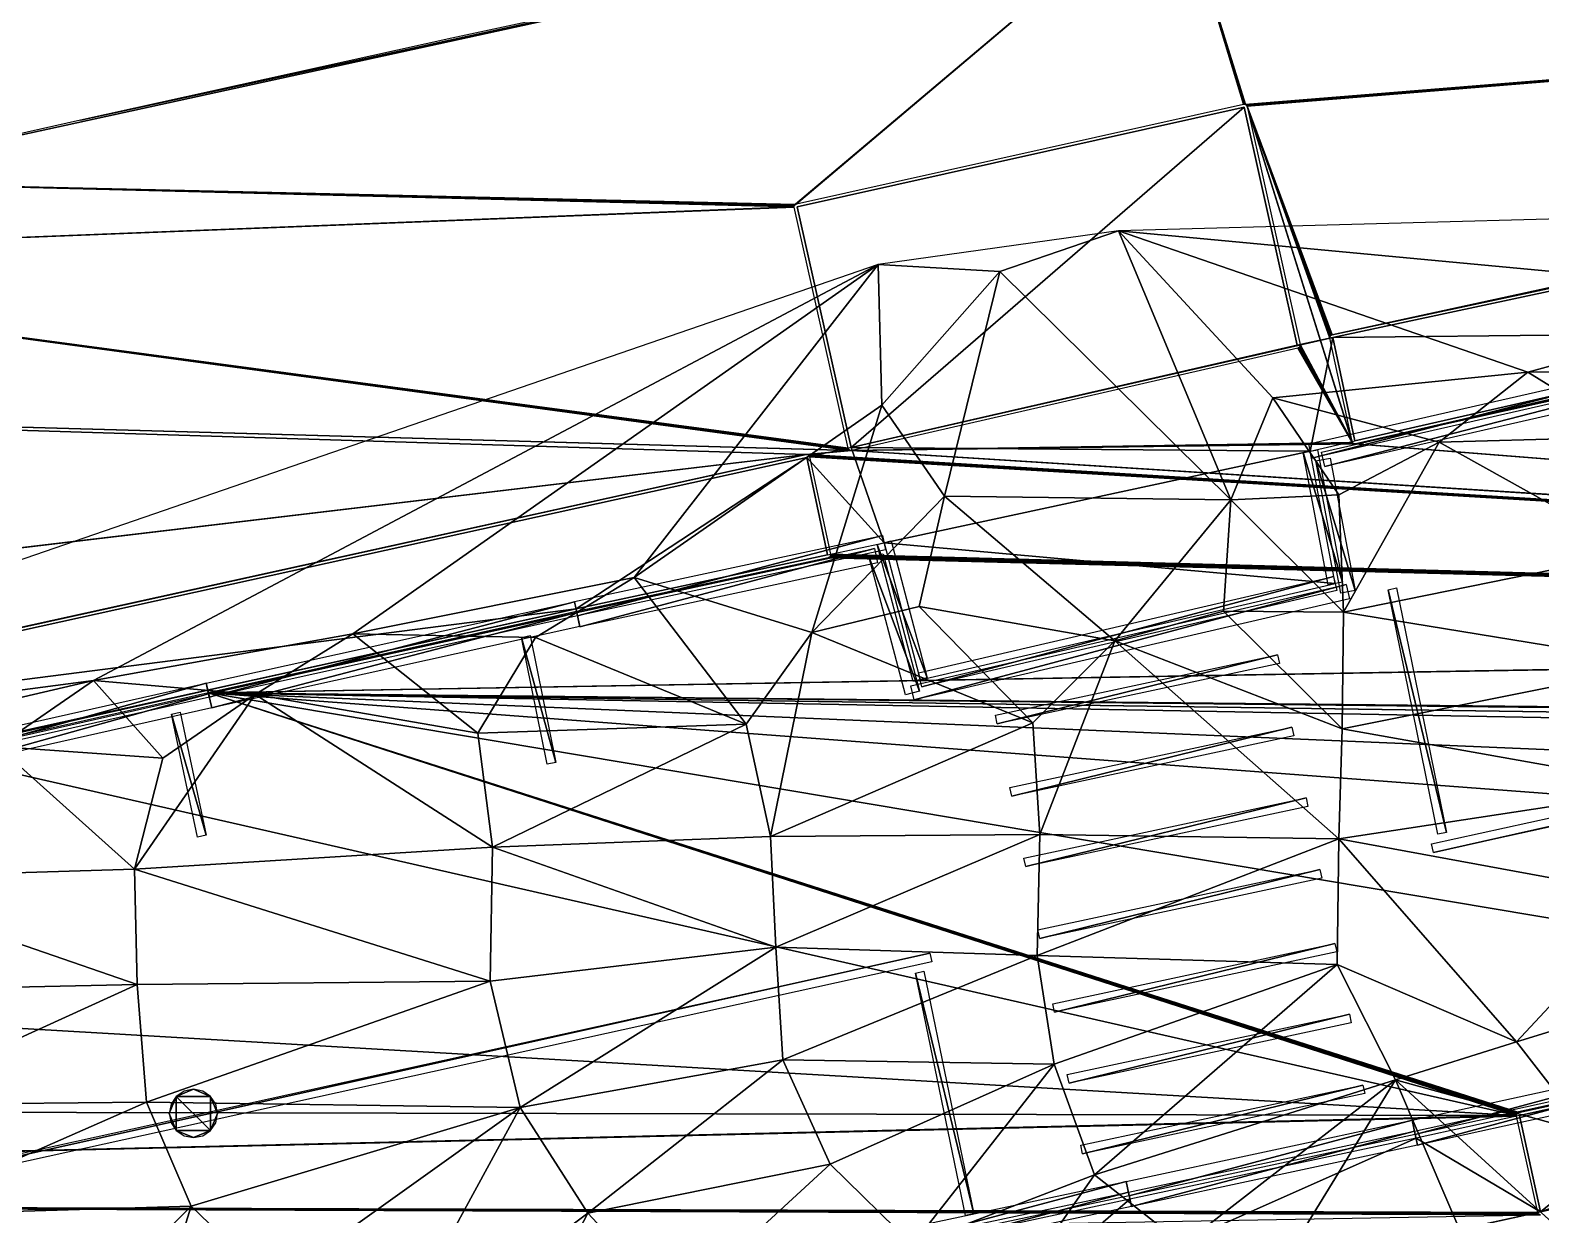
# Model space of a CAD drawing. Header units: metres. Extents: x -113 to 180, y -133 to 86.
# Drawn here: x -7.84 to 12.84, y 17.15 to 33.37 of the extents above; entities that cross this region are included whole.
import ezdxf

# ---------------------------------------------------------------- set-up
doc = ezdxf.new("R2010")
doc.units = ezdxf.units.M
for name, color, linetype, true_color in [('ACERA', 7, 'Continuous', 0xb9b3a6), ('ARQUETA', 7, 'Continuous', 0x6f7175), ('ASFALTO', 7, 'Continuous', 0x4a4b4e), ('BORDILLO', 7, 'Continuous', 0xcfcac0), ('MARCA_VIAL', 7, 'Continuous', 0xe8e6e0), ('PODOTACTIL', 7, 'Continuous', 0xc7bda4), ('TERRENO', 7, 'Continuous', 0x9a9179)]:
    doc.layers.add(name, color=color, linetype=linetype, true_color=true_color)

msp = doc.modelspace()

# ---------------------------------------------------------------- linework, layer by layer
at = {"layer": 'ACERA'}
for points in [[(8.783, 32.319, 77.168), (2.659, 30.955, 77.358), (3.398, 27.657, 77.548)], [(2.659, 30.955, 77.228), (8.783, 32.319, 77.038), (8.783, 32.319, 77.168)], [(2.659, 30.955, 77.228), (8.783, 32.319, 77.168), (2.659, 30.955, 77.358)], [(3.398, 27.657, 77.548), (9.509, 29.058, 77.278), (8.783, 32.319, 77.168)], [(8.783, 32.319, 77.038), (9.509, 29.058, 77.148), (9.509, 29.058, 77.278)], [(8.783, 32.319, 77.038), (9.509, 29.058, 77.278), (8.783, 32.319, 77.168)], [(22.775, 31.891, 76.603), (9.995, 29.162, 77.247), (16.836, 29.238, 76.875)], [(9.995, 29.162, 77.117), (22.775, 31.891, 76.473), (22.775, 31.891, 76.603)], [(9.995, 29.162, 77.117), (22.775, 31.891, 76.603), (9.995, 29.162, 77.247)], [(3.398, 27.657, 77.418), (2.659, 30.955, 77.228), (2.659, 30.955, 77.358)], [(3.398, 27.657, 77.418), (2.659, 30.955, 77.358), (3.398, 27.657, 77.548)], [(9.995, 29.162, 77.247), (10.297, 27.747, 77.199), (16.836, 29.238, 76.875)], [(16.836, 29.238, 76.745), (10.297, 27.747, 77.069), (10.297, 27.747, 77.199)], [(16.836, 29.238, 76.745), (10.297, 27.747, 77.199), (16.836, 29.238, 76.875)], [(9.509, 29.058, 77.148), (3.398, 27.657, 77.418), (3.398, 27.657, 77.548)], [(9.509, 29.058, 77.148), (3.398, 27.657, 77.548), (9.509, 29.058, 77.278)], [(10.297, 27.747, 77.069), (9.995, 29.162, 77.117), (9.995, 29.162, 77.247)], [(10.297, 27.747, 77.069), (9.995, 29.162, 77.247), (10.297, 27.747, 77.199)], [(-0.369, 25.448, 77.737), (2.79, 27.522, 77.591), (-15.303, 23.533, 78.472)], [(-15.303, 23.533, 78.342), (2.79, 27.522, 77.461), (2.79, 27.522, 77.591)], [(-15.303, 23.533, 78.342), (2.79, 27.522, 77.591), (-15.303, 23.533, 78.472)], [(-0.369, 25.448, 77.737), (3.076, 26.187, 77.538), (2.79, 27.522, 77.591)], [(2.79, 27.522, 77.461), (3.076, 26.187, 77.408), (3.076, 26.187, 77.538)], [(2.79, 27.522, 77.461), (3.076, 26.187, 77.538), (2.79, 27.522, 77.591)], [(3.076, 26.187, 77.408), (-0.369, 25.448, 77.607), (-0.369, 25.448, 77.737)], [(3.076, 26.187, 77.408), (-0.369, 25.448, 77.737), (3.076, 26.187, 77.538)], [(-14.141, 22.412, 78.356), (-0.369, 25.448, 77.737), (-15.303, 23.533, 78.472)], [(-14.141, 22.412, 78.356), (-5.412, 24.334, 77.989), (-0.369, 25.448, 77.737)], [(-0.369, 25.448, 77.607), (-5.412, 24.334, 77.859), (-5.412, 24.334, 77.989)], [(-0.369, 25.448, 77.607), (-5.412, 24.334, 77.989), (-0.369, 25.448, 77.737)], [(-14.141, 22.412, 78.356), (-9.187, 23.485, 78.178), (-5.412, 24.334, 77.989)], [(-5.412, 24.334, 77.859), (-9.187, 23.485, 78.048), (-9.187, 23.485, 78.178)], [(-5.412, 24.334, 77.859), (-9.187, 23.485, 78.178), (-5.412, 24.334, 77.989)], [(35.295, 23.504, 76.034), (23.569, 20.944, 76.592), (12.841, 17.188, 77.13)], [(12.841, 17.188, 77.13), (22.489, 19.324, 76.651), (35.295, 23.504, 76.034)], [(23.569, 20.944, 76.592), (15.216, 19.092, 76.99), (12.841, 17.188, 77.13)], [(12.841, 17.188, 77.13), (15.882, 17.856, 76.978), (22.489, 19.324, 76.651)], [(15.216, 19.092, 76.99), (12.551, 18.508, 77.13), (12.841, 17.188, 77.13)], [(15.216, 19.092, 76.86), (12.551, 18.508, 77), (12.551, 18.508, 77.13)], [(15.216, 19.092, 76.86), (12.551, 18.508, 77.13), (15.216, 19.092, 76.99)], [(12.551, 18.508, 77), (12.841, 17.188, 77), (12.841, 17.188, 77.13)], [(12.551, 18.508, 77), (12.841, 17.188, 77.13), (12.551, 18.508, 77.13)], [(12.841, 17.188, 77), (15.882, 17.856, 76.848), (15.882, 17.856, 76.978)], [(12.841, 17.188, 77), (15.882, 17.856, 76.978), (12.841, 17.188, 77.13)]]:
    msp.add_3dface(points, dxfattribs=at)
at = {"layer": 'ARQUETA'}
for points in [[(-5.609, 18.867, 77.793), (-5.736, 18.842, 77.798), (-5.843, 18.77, 77.803)], [(-5.375, 18.77, 77.785), (-5.609, 18.867, 77.793), (-5.843, 18.77, 77.803)], [(-5.375, 18.77, 77.785), (-5.482, 18.842, 77.789), (-5.609, 18.867, 77.793)], [(-5.843, 18.77, 77.803), (-5.915, 18.663, 77.807), (-5.94, 18.536, 77.81)], [(-5.843, 18.77, 77.803), (-5.94, 18.536, 77.81), (-5.843, 18.302, 77.811)], [(-5.375, 18.302, 77.792), (-5.375, 18.77, 77.785), (-5.843, 18.77, 77.803)], [(-5.843, 18.77, 77.803), (-5.843, 18.302, 77.811), (-5.375, 18.302, 77.792)], [(-5.278, 18.536, 77.784), (-5.303, 18.663, 77.783), (-5.375, 18.77, 77.785)], [(-5.375, 18.302, 77.792), (-5.278, 18.536, 77.784), (-5.375, 18.77, 77.785)], [(-5.94, 18.536, 77.81), (-5.915, 18.409, 77.812), (-5.843, 18.302, 77.811)], [(-5.375, 18.302, 77.792), (-5.303, 18.409, 77.788), (-5.278, 18.536, 77.784)], [(-5.843, 18.302, 77.811), (-5.736, 18.23, 77.808), (-5.609, 18.205, 77.803)], [(-5.843, 18.302, 77.811), (-5.609, 18.205, 77.803), (-5.375, 18.302, 77.792)], [(-5.609, 18.205, 77.803), (-5.482, 18.23, 77.798), (-5.375, 18.302, 77.792)]]:
    msp.add_3dface(points, dxfattribs=at)
at = {"layer": 'ASFALTO'}
for points in [[(7.853, 35.395, 76.844), (-7.153, 32.142, 77.635), (-10.911, 31.297, 77.817)], [(7.853, 35.395, 76.844), (-10.911, 31.297, 77.817), (2.633, 30.985, 77.24)], [(7.853, 35.395, 76.844), (-2.072, 33.265, 77.389), (-7.153, 32.142, 77.635)], [(7.853, 35.395, 76.844), (2.633, 30.985, 77.24), (2.636, 30.987, 77.24)], [(7.853, 35.395, 76.844), (2.636, 30.987, 77.24), (2.639, 30.989, 77.24)], [(7.853, 35.395, 76.844), (2.639, 30.989, 77.24), (2.643, 30.991, 77.24)], [(7.853, 35.395, 76.844), (2.643, 30.991, 77.24), (2.646, 30.993, 77.239)], [(7.853, 35.395, 76.844), (2.646, 30.993, 77.239), (2.65, 30.994, 77.239)], [(7.853, 35.395, 76.844), (2.65, 30.994, 77.239), (8.774, 32.358, 77.046)], [(7.853, 35.395, 76.844), (8.774, 32.358, 77.046), (8.778, 32.358, 77.046)], [(7.853, 35.395, 76.844), (8.778, 32.358, 77.046), (8.782, 32.359, 77.046)], [(7.853, 35.395, 76.844), (8.782, 32.359, 77.046), (8.786, 32.359, 77.046)], [(7.853, 35.395, 76.844), (8.786, 32.359, 77.046), (8.79, 32.358, 77.046)], [(7.853, 35.395, 76.844), (8.79, 32.358, 77.046), (8.793, 32.357, 77.046)], [(7.853, 35.395, 76.844), (8.793, 32.357, 77.046), (8.797, 32.356, 77.046)], [(7.853, 35.395, 76.844), (8.797, 32.356, 77.046), (8.801, 32.354, 77.047)], [(7.853, 35.395, 76.844), (8.801, 32.354, 77.047), (33.842, 34.386, 75.936)], [(8.801, 32.354, 77.047), (8.804, 32.352, 77.047), (33.842, 34.386, 75.936)], [(8.804, 32.352, 77.047), (8.807, 32.35, 77.047), (33.842, 34.386, 75.936)], [(8.807, 32.35, 77.047), (8.81, 32.348, 77.048), (33.842, 34.386, 75.936)], [(8.81, 32.348, 77.048), (8.813, 32.345, 77.048), (33.842, 34.386, 75.936)], [(8.813, 32.345, 77.048), (8.815, 32.342, 77.048), (33.842, 34.386, 75.936)], [(8.815, 32.342, 77.048), (8.818, 32.338, 77.049), (33.842, 34.386, 75.936)], [(8.818, 32.338, 77.049), (8.819, 32.335, 77.049), (33.842, 34.386, 75.936)], [(8.819, 32.335, 77.049), (8.821, 32.331, 77.05), (33.842, 34.386, 75.936)], [(8.821, 32.331, 77.05), (9.986, 29.201, 77.128), (33.842, 34.386, 75.936)], [(9.986, 29.201, 77.128), (33.477, 34.307, 75.959), (33.842, 34.386, 75.936)], [(9.986, 29.201, 77.128), (22.766, 31.93, 76.483), (33.477, 34.307, 75.959)], [(9.986, 29.201, 77.128), (33.477, 34.307, 75.959), (33.477, 34.307, 75.959)], [(33.519, 32.841, 75.922), (22.024, 30.321, 76.442), (10.306, 27.708, 77.076)], [(33.519, 32.841, 75.922), (10.306, 27.708, 77.076), (42.688, 25.145, 75.412)], [(8.821, 32.331, 77.05), (8.822, 32.327, 77.05), (9.955, 29.161, 77.131)], [(8.821, 32.331, 77.05), (9.955, 29.161, 77.131), (9.955, 29.165, 77.131)], [(8.821, 32.331, 77.05), (9.955, 29.165, 77.131), (9.955, 29.169, 77.131)], [(8.821, 32.331, 77.05), (9.955, 29.169, 77.131), (9.956, 29.173, 77.131)], [(8.821, 32.331, 77.05), (9.956, 29.173, 77.131), (9.958, 29.176, 77.13)], [(8.821, 32.331, 77.05), (9.958, 29.176, 77.13), (9.959, 29.18, 77.13)], [(8.821, 32.331, 77.05), (9.959, 29.18, 77.13), (9.961, 29.183, 77.13)], [(8.821, 32.331, 77.05), (9.961, 29.183, 77.13), (9.963, 29.187, 77.13)], [(8.821, 32.331, 77.05), (9.963, 29.187, 77.13), (9.966, 29.19, 77.129)], [(8.821, 32.331, 77.05), (9.966, 29.19, 77.129), (9.969, 29.192, 77.129)], [(8.821, 32.331, 77.05), (9.969, 29.192, 77.129), (9.972, 29.195, 77.129)], [(8.821, 32.331, 77.05), (9.972, 29.195, 77.129), (9.975, 29.197, 77.128)], [(8.821, 32.331, 77.05), (9.975, 29.197, 77.128), (9.979, 29.198, 77.128)], [(8.821, 32.331, 77.05), (9.979, 29.198, 77.128), (9.983, 29.2, 77.128)], [(8.821, 32.331, 77.05), (9.983, 29.2, 77.128), (9.986, 29.201, 77.128)], [(9.955, 29.157, 77.131), (9.955, 29.161, 77.131), (8.822, 32.327, 77.05)], [(9.956, 29.153, 77.132), (9.955, 29.157, 77.131), (8.822, 32.327, 77.05)], [(10.258, 27.739, 77.083), (9.956, 29.153, 77.132), (8.822, 32.327, 77.05)], [(10.259, 27.735, 77.082), (10.258, 27.739, 77.083), (8.822, 32.327, 77.05)], [(10.259, 27.735, 77.082), (8.822, 32.327, 77.05), (9.548, 29.067, 77.157)], [(-10.911, 31.297, 77.817), (-15.865, 30.224, 78.061), (2.619, 30.954, 77.242)], [(-10.911, 31.297, 77.817), (2.619, 30.954, 77.242), (2.619, 30.958, 77.242)], [(-10.911, 31.297, 77.817), (2.619, 30.958, 77.242), (2.62, 30.962, 77.242)], [(-10.911, 31.297, 77.817), (2.62, 30.962, 77.242), (2.62, 30.965, 77.242)], [(-10.911, 31.297, 77.817), (2.62, 30.965, 77.242), (2.622, 30.969, 77.241)], [(-10.911, 31.297, 77.817), (2.622, 30.969, 77.241), (2.623, 30.973, 77.241)], [(-10.911, 31.297, 77.817), (2.623, 30.973, 77.241), (2.625, 30.976, 77.241)], [(-10.911, 31.297, 77.817), (2.625, 30.976, 77.241), (2.627, 30.979, 77.241)], [(-10.911, 31.297, 77.817), (2.627, 30.979, 77.241), (2.63, 30.982, 77.241)], [(-10.911, 31.297, 77.817), (2.63, 30.982, 77.241), (2.633, 30.985, 77.24)], [(2.619, 30.95, 77.242), (2.619, 30.954, 77.242), (-15.865, 30.224, 78.061)], [(2.62, 30.946, 77.242), (2.619, 30.95, 77.242), (-15.865, 30.224, 78.061)], [(3.359, 27.648, 77.433), (2.62, 30.946, 77.242), (-15.865, 30.224, 78.061)], [(3.391, 27.617, 77.43), (-15.865, 30.224, 78.061), (-24.029, 28.389, 78.476)], [(3.36, 27.644, 77.433), (3.359, 27.648, 77.433), (-15.865, 30.224, 78.061)], [(3.361, 27.64, 77.433), (3.36, 27.644, 77.433), (-15.865, 30.224, 78.061)], [(3.363, 27.637, 77.432), (3.361, 27.64, 77.433), (-15.865, 30.224, 78.061)], [(3.365, 27.633, 77.432), (3.363, 27.637, 77.432), (-15.865, 30.224, 78.061)], [(3.367, 27.63, 77.432), (3.365, 27.633, 77.432), (-15.865, 30.224, 78.061)], [(3.37, 27.628, 77.432), (3.367, 27.63, 77.432), (-15.865, 30.224, 78.061)], [(3.373, 27.625, 77.431), (3.37, 27.628, 77.432), (-15.865, 30.224, 78.061)], [(3.376, 27.623, 77.431), (3.373, 27.625, 77.431), (-15.865, 30.224, 78.061)], [(3.38, 27.621, 77.431), (3.376, 27.623, 77.431), (-15.865, 30.224, 78.061)], [(3.383, 27.619, 77.431), (3.38, 27.621, 77.431), (-15.865, 30.224, 78.061)], [(3.387, 27.618, 77.43), (3.383, 27.619, 77.431), (-15.865, 30.224, 78.061)], [(3.391, 27.617, 77.43), (3.387, 27.618, 77.43), (-15.865, 30.224, 78.061)], [(22.024, 30.321, 76.442), (16.845, 29.199, 76.754), (10.306, 27.708, 77.076)], [(22.024, 30.321, 76.442), (22.024, 30.321, 76.442), (10.306, 27.708, 77.076)], [(10.262, 27.727, 77.081), (9.518, 29.019, 77.161), (3.407, 27.618, 77.429)], [(10.262, 27.727, 77.081), (9.522, 29.02, 77.161), (9.518, 29.019, 77.161)], [(10.262, 27.727, 77.081), (9.525, 29.021, 77.16), (9.522, 29.02, 77.161)], [(10.262, 27.727, 77.081), (9.529, 29.023, 77.16), (9.525, 29.021, 77.16)], [(10.262, 27.727, 77.081), (9.532, 29.025, 77.16), (9.529, 29.023, 77.16)], [(10.262, 27.727, 77.081), (9.535, 29.028, 77.16), (9.532, 29.025, 77.16)], [(10.262, 27.727, 77.081), (9.538, 29.03, 77.159), (9.535, 29.028, 77.16)], [(10.262, 27.727, 77.081), (9.541, 29.033, 77.159), (9.538, 29.03, 77.159)], [(10.262, 27.727, 77.081), (9.543, 29.037, 77.159), (9.541, 29.033, 77.159)], [(10.262, 27.727, 77.081), (9.545, 29.04, 77.159), (9.543, 29.037, 77.159)], [(10.262, 27.727, 77.081), (9.546, 29.044, 77.158), (9.545, 29.04, 77.159)], [(10.262, 27.727, 77.081), (9.548, 29.047, 77.158), (9.546, 29.044, 77.158)], [(10.26, 27.731, 77.082), (10.259, 27.735, 77.082), (9.548, 29.067, 77.157)], [(10.262, 27.727, 77.081), (10.26, 27.731, 77.082), (9.548, 29.067, 77.157)], [(10.262, 27.727, 77.081), (9.548, 29.067, 77.157), (9.549, 29.063, 77.157)], [(10.262, 27.727, 77.081), (9.549, 29.055, 77.158), (9.548, 29.051, 77.158)], [(10.262, 27.727, 77.081), (9.548, 29.051, 77.158), (9.548, 29.047, 77.158)], [(10.262, 27.727, 77.081), (9.549, 29.063, 77.157), (9.549, 29.059, 77.157)], [(10.262, 27.727, 77.081), (9.549, 29.059, 77.157), (9.549, 29.055, 77.158)], [(-24.029, 28.389, 78.476), (-30.871, 23.565, 78.955), (2.781, 27.562, 77.468)], [(3.395, 27.617, 77.43), (3.391, 27.617, 77.43), (-24.029, 28.389, 78.476)], [(-24.029, 28.389, 78.476), (2.781, 27.562, 77.468), (2.785, 27.562, 77.468)], [(3.395, 27.617, 77.43), (-24.029, 28.389, 78.476), (2.785, 27.562, 77.468)], [(10.264, 27.724, 77.081), (10.262, 27.727, 77.081), (3.407, 27.618, 77.429)], [(10.266, 27.721, 77.08), (10.264, 27.724, 77.081), (3.407, 27.618, 77.429)], [(10.269, 27.718, 77.08), (10.266, 27.721, 77.08), (3.407, 27.618, 77.429)], [(-30.871, 23.565, 78.955), (-30.867, 23.565, 78.955), (2.781, 27.562, 77.468)], [(-30.867, 23.565, 78.955), (-30.864, 23.565, 78.955), (2.781, 27.562, 77.468)], [(-30.864, 23.565, 78.955), (-30.86, 23.564, 78.954), (2.781, 27.562, 77.468)], [(-30.86, 23.564, 78.954), (-30.856, 23.564, 78.954), (2.781, 27.562, 77.468)], [(-30.856, 23.564, 78.954), (-23.577, 21.758, 78.755), (2.781, 27.562, 77.468)], [(-23.577, 21.758, 78.755), (-15.312, 23.572, 78.352), (2.781, 27.562, 77.468)], [(3.399, 27.617, 77.429), (3.395, 27.617, 77.43), (2.785, 27.562, 77.468)], [(3.403, 27.617, 77.429), (3.399, 27.617, 77.429), (2.785, 27.562, 77.468)], [(3.403, 27.617, 77.429), (2.785, 27.562, 77.468), (2.789, 27.562, 77.468)], [(3.403, 27.617, 77.429), (2.789, 27.562, 77.468), (2.793, 27.562, 77.468)], [(3.403, 27.617, 77.429), (2.793, 27.562, 77.468), (2.797, 27.562, 77.469)], [(3.403, 27.617, 77.429), (2.797, 27.562, 77.469), (2.8, 27.561, 77.469)], [(3.403, 27.617, 77.429), (2.8, 27.561, 77.469), (42.685, 25.133, 75.412)], [(2.8, 27.561, 77.469), (2.804, 27.56, 77.469), (42.685, 25.133, 75.412)], [(2.804, 27.56, 77.469), (2.808, 27.558, 77.469), (42.685, 25.133, 75.412)], [(2.808, 27.558, 77.469), (2.811, 27.556, 77.469), (42.685, 25.133, 75.412)], [(2.811, 27.556, 77.469), (2.814, 27.554, 77.47), (42.685, 25.133, 75.412)], [(2.814, 27.554, 77.47), (2.817, 27.551, 77.47), (42.685, 25.133, 75.412)], [(2.817, 27.551, 77.47), (2.82, 27.548, 77.47), (42.685, 25.133, 75.412)], [(2.82, 27.548, 77.47), (2.822, 27.545, 77.471), (42.685, 25.133, 75.412)], [(2.822, 27.545, 77.471), (2.825, 27.542, 77.471), (42.685, 25.133, 75.412)], [(2.825, 27.542, 77.471), (2.826, 27.538, 77.47), (42.685, 25.133, 75.412)], [(2.826, 27.538, 77.47), (2.828, 27.535, 77.47), (42.685, 25.133, 75.412)], [(2.828, 27.535, 77.47), (2.829, 27.531, 77.47), (42.685, 25.133, 75.412)], [(2.829, 27.531, 77.47), (3.115, 26.196, 77.418), (42.685, 25.133, 75.412)], [(3.407, 27.618, 77.429), (3.403, 27.617, 77.429), (42.685, 25.133, 75.412)], [(10.272, 27.715, 77.079), (10.269, 27.718, 77.08), (3.407, 27.618, 77.429)], [(10.275, 27.713, 77.079), (10.272, 27.715, 77.079), (3.407, 27.618, 77.429)], [(10.279, 27.711, 77.078), (10.275, 27.713, 77.079), (3.407, 27.618, 77.429)], [(10.282, 27.71, 77.078), (10.279, 27.711, 77.078), (3.407, 27.618, 77.429)], [(10.286, 27.708, 77.078), (10.282, 27.71, 77.078), (3.407, 27.618, 77.429)], [(10.29, 27.707, 77.077), (10.286, 27.708, 77.078), (3.407, 27.618, 77.429)], [(10.294, 27.707, 77.077), (10.29, 27.707, 77.077), (3.407, 27.618, 77.429)], [(10.298, 27.707, 77.077), (10.294, 27.707, 77.077), (3.407, 27.618, 77.429)], [(10.298, 27.707, 77.077), (3.407, 27.618, 77.429), (42.688, 25.145, 75.412)], [(3.407, 27.618, 77.429), (42.685, 25.133, 75.412), (42.686, 25.137, 75.412)], [(3.407, 27.618, 77.429), (42.686, 25.137, 75.412), (42.687, 25.141, 75.412)], [(3.407, 27.618, 77.429), (42.687, 25.141, 75.412), (42.688, 25.145, 75.412)], [(10.302, 27.707, 77.077), (10.298, 27.707, 77.077), (42.688, 25.145, 75.412)], [(10.306, 27.708, 77.076), (10.302, 27.707, 77.077), (42.688, 25.145, 75.412)], [(3.085, 26.148, 77.419), (-0.361, 25.409, 77.613), (-5.404, 24.295, 77.866)], [(3.085, 26.148, 77.419), (-5.404, 24.295, 77.866), (42.685, 25.133, 75.412)], [(3.088, 26.149, 77.419), (3.085, 26.148, 77.419), (42.685, 25.133, 75.412)], [(3.092, 26.151, 77.418), (3.088, 26.149, 77.419), (42.685, 25.133, 75.412)], [(3.096, 26.152, 77.418), (3.092, 26.151, 77.418), (42.685, 25.133, 75.412)], [(3.099, 26.154, 77.418), (3.096, 26.152, 77.418), (42.685, 25.133, 75.412)], [(3.102, 26.157, 77.418), (3.099, 26.154, 77.418), (42.685, 25.133, 75.412)], [(3.105, 26.16, 77.418), (3.102, 26.157, 77.418), (42.685, 25.133, 75.412)], [(3.107, 26.162, 77.417), (3.105, 26.16, 77.418), (42.685, 25.133, 75.412)], [(3.11, 26.166, 77.417), (3.107, 26.162, 77.417), (42.685, 25.133, 75.412)], [(3.112, 26.169, 77.417), (3.11, 26.166, 77.417), (42.685, 25.133, 75.412)], [(3.113, 26.173, 77.417), (3.112, 26.169, 77.417), (42.685, 25.133, 75.412)], [(3.115, 26.176, 77.417), (3.113, 26.173, 77.417), (42.685, 25.133, 75.412)], [(3.115, 26.196, 77.418), (3.116, 26.192, 77.418), (42.685, 25.133, 75.412)], [(3.116, 26.184, 77.417), (3.115, 26.18, 77.417), (42.685, 25.133, 75.412)], [(3.115, 26.18, 77.417), (3.115, 26.176, 77.417), (42.685, 25.133, 75.412)], [(3.116, 26.192, 77.418), (3.116, 26.188, 77.417), (42.685, 25.133, 75.412)], [(3.116, 26.188, 77.417), (3.116, 26.184, 77.417), (42.685, 25.133, 75.412)], [(-5.404, 24.295, 77.866), (42.685, 25.13, 75.412), (42.685, 25.133, 75.412)], [(42.685, 25.126, 75.412), (42.685, 25.13, 75.412), (-5.404, 24.295, 77.866)], [(42.686, 25.122, 75.412), (42.685, 25.126, 75.412), (-5.404, 24.295, 77.866)], [(42.973, 23.799, 75.425), (42.686, 25.122, 75.412), (-5.404, 24.295, 77.866)], [(-5.404, 24.295, 77.866), (-9.178, 23.446, 78.048), (12.511, 18.508, 77.012)], [(42.974, 23.795, 75.425), (42.973, 23.799, 75.425), (-5.404, 24.295, 77.866)], [(42.975, 23.791, 75.425), (42.974, 23.795, 75.425), (-5.404, 24.295, 77.866)], [(42.977, 23.788, 75.425), (42.975, 23.791, 75.425), (-5.404, 24.295, 77.866)], [(-5.404, 24.295, 77.866), (12.511, 18.508, 77.012), (12.511, 18.512, 77.012)], [(42.979, 23.784, 75.425), (42.977, 23.788, 75.425), (-5.404, 24.295, 77.866)], [(-5.404, 24.295, 77.866), (12.511, 18.512, 77.012), (12.511, 18.516, 77.012)], [(42.981, 23.781, 75.425), (42.979, 23.784, 75.425), (-5.404, 24.295, 77.866)], [(-5.404, 24.295, 77.866), (12.511, 18.516, 77.012), (12.512, 18.519, 77.012)], [(42.984, 23.779, 75.425), (42.981, 23.781, 75.425), (-5.404, 24.295, 77.866)], [(-5.404, 24.295, 77.866), (12.512, 18.519, 77.012), (12.514, 18.523, 77.012)], [(42.987, 23.776, 75.425), (42.984, 23.779, 75.425), (-5.404, 24.295, 77.866)], [(-5.404, 24.295, 77.866), (12.514, 18.523, 77.012), (12.515, 18.527, 77.012)], [(42.99, 23.774, 75.425), (42.987, 23.776, 75.425), (-5.404, 24.295, 77.866)], [(-5.404, 24.295, 77.866), (12.515, 18.527, 77.012), (12.517, 18.53, 77.012)], [(42.994, 23.772, 75.424), (42.99, 23.774, 75.425), (-5.404, 24.295, 77.866)], [(-5.404, 24.295, 77.866), (12.517, 18.53, 77.012), (12.519, 18.533, 77.012)], [(42.997, 23.77, 75.424), (42.994, 23.772, 75.424), (-5.404, 24.295, 77.866)], [(-5.404, 24.295, 77.866), (12.519, 18.533, 77.012), (12.522, 18.536, 77.012)], [(43.001, 23.769, 75.424), (42.997, 23.77, 75.424), (-5.404, 24.295, 77.866)], [(-5.404, 24.295, 77.866), (12.522, 18.536, 77.012), (12.525, 18.539, 77.012)], [(43.005, 23.768, 75.424), (43.001, 23.769, 75.424), (-5.404, 24.295, 77.866)], [(-5.404, 24.295, 77.866), (12.525, 18.539, 77.012), (12.528, 18.541, 77.012)], [(-5.404, 24.295, 77.866), (12.528, 18.541, 77.012), (12.531, 18.543, 77.012)], [(-5.404, 24.295, 77.866), (12.531, 18.543, 77.012), (12.535, 18.545, 77.012)], [(-5.404, 24.295, 77.866), (12.535, 18.545, 77.012), (12.538, 18.547, 77.012)], [(-5.404, 24.295, 77.866), (12.538, 18.547, 77.012), (12.542, 18.548, 77.012)], [(-5.404, 24.295, 77.866), (12.542, 18.548, 77.012), (19.542, 20.106, 76.689)], [(-5.404, 24.295, 77.866), (19.542, 20.106, 76.689), (19.542, 20.106, 76.689)], [(-5.404, 24.295, 77.866), (19.542, 20.106, 76.689), (27.375, 21.831, 76.302)], [(-5.404, 24.295, 77.866), (27.375, 21.831, 76.302), (27.375, 21.831, 76.302)], [(-5.404, 24.295, 77.866), (27.375, 21.831, 76.302), (31.499, 22.73, 76.1)], [(-5.404, 24.295, 77.866), (31.499, 22.73, 76.1), (31.499, 22.73, 76.1)], [(-5.404, 24.295, 77.866), (31.499, 22.73, 76.1), (35.287, 23.543, 75.915)], [(-5.404, 24.295, 77.866), (35.287, 23.543, 75.915), (35.287, 23.543, 75.915)], [(-5.404, 24.295, 77.866), (35.287, 23.543, 75.915), (36.053, 23.706, 75.864)], [(-5.404, 24.295, 77.866), (36.053, 23.706, 75.864), (36.057, 23.707, 75.864)], [(-5.404, 24.295, 77.866), (36.057, 23.707, 75.864), (36.061, 23.707, 75.864)], [(43.005, 23.768, 75.424), (-5.404, 24.295, 77.866), (36.061, 23.707, 75.864)], [(-9.178, 23.446, 78.048), (-22.303, 20.536, 78.629), (12.511, 18.508, 77.012)], [(-22.303, 20.536, 78.629), (-31.313, 18.598, 79.061), (12.511, 18.508, 77.012)], [(-22.303, 20.536, 78.629), (-22.303, 20.536, 78.629), (12.511, 18.508, 77.012)], [(12.542, 18.548, 77.012), (15.208, 19.131, 76.872), (19.542, 20.106, 76.689)], [(-31.313, 18.598, 79.061), (-37.11, 17.336, 79.392), (12.511, 18.508, 77.012)], [(12.511, 18.504, 77.012), (12.511, 18.508, 77.012), (-37.11, 17.336, 79.392)], [(12.512, 18.5, 77.012), (12.511, 18.504, 77.012), (-37.11, 17.336, 79.392)], [(12.802, 17.18, 77.012), (12.512, 18.5, 77.012), (-37.11, 17.336, 79.392)], [(12.841, 17.148, 77.012), (-37.11, 17.336, 79.392), (-42.405, 16.169, 79.624)], [(12.803, 17.176, 77.012), (12.802, 17.18, 77.012), (-37.11, 17.336, 79.392)], [(12.804, 17.172, 77.012), (12.803, 17.176, 77.012), (-37.11, 17.336, 79.392)], [(12.806, 17.169, 77.012), (12.804, 17.172, 77.012), (-37.11, 17.336, 79.392)], [(12.808, 17.165, 77.012), (12.806, 17.169, 77.012), (-37.11, 17.336, 79.392)], [(12.81, 17.162, 77.012), (12.808, 17.165, 77.012), (-37.11, 17.336, 79.392)], [(12.813, 17.159, 77.012), (12.81, 17.162, 77.012), (-37.11, 17.336, 79.392)], [(12.816, 17.157, 77.012), (12.813, 17.159, 77.012), (-37.11, 17.336, 79.392)], [(12.819, 17.155, 77.012), (12.816, 17.157, 77.012), (-37.11, 17.336, 79.392)], [(12.822, 17.153, 77.012), (12.819, 17.155, 77.012), (-37.11, 17.336, 79.392)], [(12.826, 17.151, 77.012), (12.822, 17.153, 77.012), (-37.11, 17.336, 79.392)], [(12.83, 17.15, 77.012), (12.826, 17.151, 77.012), (-37.11, 17.336, 79.392)], [(12.834, 17.149, 77.012), (12.83, 17.15, 77.012), (-37.11, 17.336, 79.392)], [(12.838, 17.148, 77.012), (12.834, 17.149, 77.012), (-37.11, 17.336, 79.392)], [(12.841, 17.148, 77.012), (12.838, 17.148, 77.012), (-37.11, 17.336, 79.392)]]:
    msp.add_3dface(points, dxfattribs=at)
at = {"layer": 'BORDILLO'}
for points in [[(9.71, 27.51, 77.219), (9.665, 27.705, 77.241), (16.814, 29.335, 76.891)], [(9.71, 27.51, 77.219), (16.814, 29.335, 76.891), (16.858, 29.14, 76.877)], [(9.884, 27.396, 77.194), (9.839, 27.591, 77.219), (16.847, 29.189, 76.882)], [(9.884, 27.396, 77.194), (16.847, 29.189, 76.882), (16.891, 28.994, 76.865)], [(10.127, 25.813, 77.14), (9.589, 27.589, 77.24), (9.786, 27.626, 77.226)], [(10.127, 25.813, 77.14), (9.931, 25.776, 77.166), (9.589, 27.589, 77.24)], [(10.301, 25.7, 77.14), (9.763, 27.475, 77.21), (9.96, 27.512, 77.203)], [(10.301, 25.7, 77.14), (10.105, 25.663, 77.144), (9.763, 27.475, 77.21)], [(-0.348, 25.35, 77.736), (-0.39, 25.546, 77.761), (3.829, 26.451, 77.54)], [(-0.317, 25.203, 77.725), (-0.359, 25.399, 77.74), (3.72, 26.275, 77.54)], [(-0.348, 25.35, 77.736), (3.829, 26.451, 77.54), (3.871, 26.256, 77.54)], [(-0.317, 25.203, 77.725), (3.72, 26.275, 77.54), (3.762, 26.079, 77.54)], [(3.753, 26.328, 77.54), (3.947, 26.379, 77.54), (4.442, 24.501, 77.438)], [(3.753, 26.328, 77.54), (4.442, 24.501, 77.438), (4.249, 24.45, 77.447)], [(3.645, 26.151, 77.54), (3.838, 26.202, 77.54), (4.334, 24.322, 77.44)], [(3.645, 26.151, 77.54), (4.334, 24.322, 77.44), (4.141, 24.271, 77.451)], [(4.368, 24.378, 77.439), (4.323, 24.573, 77.448), (10.006, 25.892, 77.156)], [(4.368, 24.378, 77.439), (10.006, 25.892, 77.156), (10.051, 25.697, 77.151)], [(4.26, 24.199, 77.443), (4.215, 24.394, 77.448), (10.18, 25.779, 77.14)], [(4.26, 24.199, 77.443), (10.18, 25.779, 77.14), (10.225, 25.584, 77.14)], [(-5.391, 24.236, 77.986), (-5.434, 24.431, 78.013), (-0.391, 25.545, 77.761)], [(-5.391, 24.236, 77.986), (-0.391, 25.545, 77.761), (-0.348, 25.35, 77.736)], [(-5.358, 24.09, 77.966), (-5.401, 24.285, 77.992), (-0.359, 25.399, 77.74)], [(-5.358, 24.09, 77.966), (-0.359, 25.399, 77.74), (-0.316, 25.204, 77.725)], [(-9.165, 23.387, 78.159), (-9.209, 23.582, 78.21), (-5.434, 24.431, 78.013)], [(-9.165, 23.387, 78.159), (-5.434, 24.431, 78.013), (-5.39, 24.236, 77.986)], [(-9.132, 23.241, 78.14), (-9.176, 23.436, 78.174), (-5.402, 24.285, 77.992)], [(-9.132, 23.241, 78.14), (-5.402, 24.285, 77.992), (-5.358, 24.09, 77.966)], [(11.125, 18.247, 77.143), (11.082, 18.443, 77.14), (15.163, 19.336, 76.997)], [(11.125, 18.247, 77.143), (15.163, 19.336, 76.997), (15.205, 19.141, 77)], [(11.157, 18.101, 77.144), (11.114, 18.296, 77.142), (15.195, 19.19, 76.999)], [(11.157, 18.101, 77.144), (15.195, 19.19, 76.999), (15.238, 18.995, 77.001)], [(7.206, 17.41, 77.336), (7.164, 17.606, 77.329), (11.083, 18.443, 77.14)], [(7.206, 17.41, 77.336), (11.083, 18.443, 77.14), (11.125, 18.247, 77.143)], [(7.237, 17.264, 77.343), (7.195, 17.459, 77.334), (11.115, 18.296, 77.142)], [(7.237, 17.264, 77.343), (11.115, 18.296, 77.142), (11.156, 18.101, 77.144)], [(3.38, 16.594, 77.589), (3.338, 16.79, 77.581), (7.164, 17.606, 77.329)], [(3.38, 16.594, 77.589), (7.164, 17.606, 77.329), (7.206, 17.41, 77.336)], [(3.412, 16.448, 77.592), (3.37, 16.644, 77.587), (7.195, 17.459, 77.334)], [(3.412, 16.448, 77.592), (7.195, 17.459, 77.334), (7.237, 17.264, 77.343)]]:
    msp.add_3dface(points, dxfattribs=at)
at = {"layer": 'MARCA_VIAL'}
for points in [[(11.374, 22.11, 76.96), (11.348, 22.227, 76.962), (35.007, 27.414, 75.777)], [(11.374, 22.11, 76.96), (35.007, 27.414, 75.777), (35.033, 27.297, 75.781)], [(10.751, 25.709, 76.996), (10.868, 25.733, 76.99), (11.55, 22.386, 76.955)], [(10.751, 25.709, 76.996), (11.55, 22.386, 76.955), (11.433, 22.362, 76.96)], [(-0.646, 23.344, 77.565), (-1.117, 25.057, 77.635), (-0.999, 25.081, 77.629)], [(-0.646, 23.344, 77.565), (-0.763, 23.32, 77.571), (-1.117, 25.057, 77.635)], [(5.4, 23.873, 77.25), (5.375, 23.991, 77.252), (9.238, 24.816, 77.129)], [(5.4, 23.873, 77.25), (9.238, 24.816, 77.129), (9.263, 24.698, 77.126)], [(-5.435, 22.347, 77.792), (-5.91, 24.007, 77.881), (-5.792, 24.032, 77.874)], [(-5.435, 22.347, 77.792), (-5.553, 22.322, 77.796), (-5.91, 24.007, 77.881)], [(5.599, 22.884, 77.239), (5.574, 23.001, 77.24), (9.436, 23.826, 77.064)], [(5.599, 22.884, 77.239), (9.436, 23.826, 77.064), (9.461, 23.708, 77.062)], [(5.79, 21.918, 77.23), (5.765, 22.035, 77.232), (9.628, 22.86, 77.05)], [(5.79, 21.918, 77.23), (9.628, 22.86, 77.05), (9.653, 22.742, 77.048)], [(5.981, 20.934, 77.219), (5.956, 21.052, 77.22), (9.819, 21.877, 77.032)], [(5.981, 20.934, 77.219), (9.819, 21.877, 77.032), (9.844, 21.759, 77.031)], [(-47.098, 9.248, 79.863), (-47.123, 9.365, 79.86), (4.476, 20.733, 77.302)], [(-47.098, 9.248, 79.863), (4.476, 20.733, 77.302), (4.502, 20.615, 77.301)], [(6.186, 19.923, 77.214), (6.161, 20.04, 77.215), (10.024, 20.865, 77.022)], [(6.186, 19.923, 77.214), (10.024, 20.865, 77.022), (10.049, 20.748, 77.02)], [(5.081, 17.163, 77.35), (4.279, 20.46, 77.314), (4.396, 20.484, 77.308)], [(5.081, 17.163, 77.35), (4.964, 17.139, 77.359), (4.279, 20.46, 77.314)], [(6.384, 18.953, 77.215), (6.359, 19.07, 77.214), (10.222, 19.895, 77.027)], [(6.384, 18.953, 77.215), (10.222, 19.895, 77.027), (10.247, 19.778, 77.029)], [(6.569, 17.983, 77.224), (6.544, 18.1, 77.223), (10.407, 18.925, 77.04)], [(6.569, 17.983, 77.224), (10.407, 18.925, 77.04), (10.432, 18.808, 77.043)]]:
    msp.add_3dface(points, dxfattribs=at)
at = {"layer": 'PODOTACTIL'}
for points in [[(9.995, 29.162, 77.262), (9.509, 29.058, 77.293), (3.398, 27.657, 77.563)], [(9.687, 27.608, 77.234), (9.995, 29.162, 77.262), (3.398, 27.657, 77.563)], [(9.687, 27.608, 77.234), (10.297, 27.747, 77.214), (9.995, 29.162, 77.262)], [(3.398, 27.657, 77.563), (2.79, 27.522, 77.606), (3.85, 26.353, 77.545)], [(2.79, 27.522, 77.606), (3.076, 26.187, 77.553), (3.85, 26.353, 77.545)], [(3.398, 27.657, 77.563), (3.85, 26.353, 77.545), (9.687, 27.608, 77.234)], [(3.85, 26.353, 77.545), (10.029, 25.795, 77.158), (9.687, 27.608, 77.234)], [(3.85, 26.353, 77.545), (4.345, 24.476, 77.446), (10.029, 25.795, 77.158)], [(12.841, 17.188, 77.145), (12.551, 18.508, 77.145), (11.135, 18.199, 77.148)], [(11.135, 18.199, 77.148), (7.216, 17.361, 77.343), (5.039, 15.488, 77.545)], [(5.039, 15.488, 77.545), (12.841, 17.188, 77.145), (11.135, 18.199, 77.148)], [(7.216, 17.361, 77.343), (4.747, 16.835, 77.513), (5.039, 15.488, 77.545)], [(5.039, 15.488, 77.545), (9.407, 16.434, 77.281), (12.841, 17.188, 77.145)]]:
    msp.add_3dface(points, dxfattribs=at)
at = {"layer": 'TERRENO'}
for points in [[(16.509, 29.74, 76.8), (20.516, 30.989, 76.6), (7.058, 30.624, 77.2)], [(3.769, 30.162, 77.2), (5.436, 30.066, 77.2), (7.058, 30.624, 77.2)], [(5.436, 30.066, 77.2), (8.6, 26.938, 77.2), (7.058, 30.624, 77.2)], [(9.175, 28.336, 77.2), (12.667, 28.69, 77), (7.058, 30.624, 77.2)], [(12.667, 28.69, 77), (16.509, 29.74, 76.8), (7.058, 30.624, 77.2)], [(8.6, 26.938, 77.2), (9.175, 28.336, 77.2), (7.058, 30.624, 77.2)], [(-16.351, 23.233, 78.4), (-6.975, 24.467, 78), (3.769, 30.162, 77.2)], [(-6.975, 24.467, 78), (-3.427, 25.104, 77.8), (3.769, 30.162, 77.2)], [(-3.427, 25.104, 77.8), (0.429, 25.878, 77.6), (3.769, 30.162, 77.2)], [(0.429, 25.878, 77.6), (3.821, 28.238, 77.4), (3.769, 30.162, 77.2)], [(3.821, 28.238, 77.4), (5.436, 30.066, 77.2), (3.769, 30.162, 77.2)], [(3.821, 28.238, 77.4), (4.679, 26.989, 77.4), (5.436, 30.066, 77.2)], [(4.679, 26.989, 77.4), (8.6, 26.938, 77.2), (5.436, 30.066, 77.2)], [(15.33, 28.692, 76.8), (16.509, 29.74, 76.8), (12.667, 28.69, 77)], [(9.175, 28.336, 77.2), (11.451, 27.728, 77), (12.667, 28.69, 77)], [(11.451, 27.728, 77), (14.099, 27.803, 76.8), (12.667, 28.69, 77)], [(14.099, 27.803, 76.8), (15.33, 28.692, 76.8), (12.667, 28.69, 77)], [(2.86, 25.124, 77.4), (3.821, 28.238, 77.4), (0.429, 25.878, 77.6)], [(3.821, 28.238, 77.4), (2.86, 25.124, 77.4), (4.679, 26.989, 77.4)], [(8.6, 26.938, 77.2), (10.076, 27.01, 77), (9.175, 28.336, 77.2)], [(10.076, 27.01, 77), (11.451, 27.728, 77), (9.175, 28.336, 77.2)], [(11.451, 27.728, 77), (10.076, 27.01, 77), (10.142, 25.4, 77)], [(14.162, 26.219, 76.8), (11.451, 27.728, 77), (10.142, 25.4, 77)], [(14.162, 26.219, 76.8), (14.099, 27.803, 76.8), (11.451, 27.728, 77)], [(2.86, 25.124, 77.4), (4.329, 25.481, 77.4), (4.679, 26.989, 77.4)], [(4.679, 26.989, 77.4), (4.329, 25.481, 77.4), (7.008, 25.01, 77.2)], [(8.6, 26.938, 77.2), (4.679, 26.989, 77.4), (7.008, 25.01, 77.2)], [(8.5, 25.414, 77.2), (8.6, 26.938, 77.2), (7.008, 25.01, 77.2)], [(8.6, 26.938, 77.2), (8.5, 25.414, 77.2), (10.142, 25.4, 77)], [(10.076, 27.01, 77), (8.6, 26.938, 77.2), (10.142, 25.4, 77)], [(14.53, 24.684, 76.8), (14.162, 26.219, 76.8), (10.142, 25.4, 77)], [(-3.427, 25.104, 77.8), (-0.926, 25.054, 77.6), (0.429, 25.878, 77.6)], [(-0.926, 25.054, 77.6), (1.963, 23.866, 77.4), (0.429, 25.878, 77.6)], [(1.963, 23.866, 77.4), (2.86, 25.124, 77.4), (0.429, 25.878, 77.6)], [(5.887, 23.888, 77.2), (4.329, 25.481, 77.4), (2.86, 25.124, 77.4)], [(4.329, 25.481, 77.4), (5.887, 23.888, 77.2), (7.008, 25.01, 77.2)], [(10.125, 23.803, 77), (8.5, 25.414, 77.2), (7.008, 25.01, 77.2)], [(8.5, 25.414, 77.2), (10.125, 23.803, 77), (10.142, 25.4, 77)], [(10.125, 23.803, 77), (14.53, 24.684, 76.8), (10.142, 25.4, 77)], [(-6.975, 24.467, 78), (-4.765, 24.276, 77.8), (-3.427, 25.104, 77.8)], [(-3.427, 25.104, 77.8), (-4.765, 24.276, 77.8), (-1.713, 23.746, 77.6)], [(-0.926, 25.054, 77.6), (-3.427, 25.104, 77.8), (-1.713, 23.746, 77.6)], [(1.963, 23.866, 77.4), (-0.926, 25.054, 77.6), (-1.713, 23.746, 77.6)], [(2.86, 25.124, 77.4), (1.963, 23.866, 77.4), (2.293, 22.33, 77.4)], [(5.887, 23.888, 77.2), (2.86, 25.124, 77.4), (2.293, 22.33, 77.4)], [(5.887, 23.888, 77.2), (5.985, 22.359, 77.2), (7.008, 25.01, 77.2)], [(5.985, 22.359, 77.2), (10.076, 22.296, 77), (7.008, 25.01, 77.2)], [(10.076, 22.296, 77), (10.125, 23.803, 77), (7.008, 25.01, 77.2)], [(10.125, 23.803, 77), (14.663, 22.994, 76.8), (14.53, 24.684, 76.8)], [(-6.975, 24.467, 78), (-16.351, 23.233, 78.4), (-11.09, 23.507, 78.2)], [(-8.293, 23.562, 78), (-6.975, 24.467, 78), (-11.09, 23.507, 78.2)], [(-6.975, 24.467, 78), (-8.293, 23.562, 78), (-6.026, 23.404, 77.8)], [(-4.765, 24.276, 77.8), (-6.975, 24.467, 78), (-6.026, 23.404, 77.8)], [(-6.416, 21.884, 77.8), (-4.765, 24.276, 77.8), (-6.026, 23.404, 77.8)], [(-1.514, 22.182, 77.6), (-4.765, 24.276, 77.8), (-6.416, 21.884, 77.8)], [(-4.765, 24.276, 77.8), (-1.514, 22.182, 77.6), (-1.713, 23.746, 77.6)], [(-1.514, 22.182, 77.6), (1.963, 23.866, 77.4), (-1.713, 23.746, 77.6)], [(1.963, 23.866, 77.4), (-1.514, 22.182, 77.6), (2.293, 22.33, 77.4)], [(5.985, 22.359, 77.2), (5.887, 23.888, 77.2), (2.293, 22.33, 77.4)], [(10.076, 22.296, 77), (14.663, 22.994, 76.8), (10.125, 23.803, 77)], [(-6.416, 21.884, 77.8), (-8.293, 23.562, 78), (-10.588, 21.752, 78)], [(-8.293, 23.562, 78), (-6.416, 21.884, 77.8), (-6.026, 23.404, 77.8)], [(14.663, 22.994, 76.8), (10.076, 22.296, 77), (14.369, 21.509, 76.8)], [(2.367, 20.813, 77.4), (5.985, 22.359, 77.2), (2.293, 22.33, 77.4)], [(5.985, 22.359, 77.2), (2.367, 20.813, 77.4), (5.948, 20.698, 77.2)], [(10.076, 22.296, 77), (5.985, 22.359, 77.2), (5.948, 20.698, 77.2)], [(-1.514, 22.182, 77.6), (-6.416, 21.884, 77.8), (-1.543, 20.347, 77.6)], [(2.367, 20.813, 77.4), (-1.514, 22.182, 77.6), (-1.543, 20.347, 77.6)], [(-1.514, 22.182, 77.6), (2.367, 20.813, 77.4), (2.293, 22.33, 77.4)], [(10.053, 20.577, 77), (10.076, 22.296, 77), (5.948, 20.698, 77.2)], [(10.076, 22.296, 77), (10.053, 20.577, 77), (12.511, 19.516, 77)], [(10.076, 22.296, 77), (12.511, 19.516, 77), (14.369, 21.509, 76.8)], [(-10.596, 20.212, 78), (-6.381, 20.303, 77.8), (-10.588, 21.752, 78)], [(-6.381, 20.303, 77.8), (-6.416, 21.884, 77.8), (-10.588, 21.752, 78)], [(-6.416, 21.884, 77.8), (-6.381, 20.303, 77.8), (-1.543, 20.347, 77.6)], [(12.511, 19.516, 77), (15.572, 20.458, 76.8), (14.369, 21.509, 76.8)], [(-1.136, 18.616, 77.6), (2.367, 20.813, 77.4), (-1.543, 20.347, 77.6)], [(2.367, 20.813, 77.4), (-1.136, 18.616, 77.6), (2.464, 19.271, 77.4)], [(5.948, 20.698, 77.2), (2.367, 20.813, 77.4), (2.464, 19.271, 77.4)], [(6.181, 19.21, 77.2), (5.948, 20.698, 77.2), (2.464, 19.271, 77.4)], [(6.181, 19.21, 77.2), (10.053, 20.577, 77), (5.948, 20.698, 77.2)], [(6.731, 17.696, 77.2), (10.053, 20.577, 77), (6.181, 19.21, 77.2)], [(10.053, 20.577, 77), (6.731, 17.696, 77.2), (10.855, 18.995, 77)], [(12.511, 19.516, 77), (10.053, 20.577, 77), (10.855, 18.995, 77)], [(-10.596, 20.212, 78), (-9.999, 18.654, 78), (-6.381, 20.303, 77.8)], [(-6.381, 20.303, 77.8), (-9.999, 18.654, 78), (-6.25, 18.692, 77.8)], [(-6.381, 20.303, 77.8), (-6.25, 18.692, 77.8), (-1.543, 20.347, 77.6)], [(-6.25, 18.692, 77.8), (-1.136, 18.616, 77.6), (-1.543, 20.347, 77.6)], [(13.477, 18.271, 77), (15.572, 20.458, 76.8), (12.511, 19.516, 77)], [(13.477, 18.271, 77), (12.511, 19.516, 77), (10.855, 18.995, 77)], [(-1.136, 18.616, 77.6), (-0.207, 17.169, 77.6), (2.464, 19.271, 77.4)], [(-0.207, 17.169, 77.6), (3.111, 17.84, 77.4), (2.464, 19.271, 77.4)], [(3.111, 17.84, 77.4), (6.181, 19.21, 77.2), (2.464, 19.271, 77.4)], [(3.111, 17.84, 77.4), (4.237, 16.739, 77.4), (6.181, 19.21, 77.2)], [(4.237, 16.739, 77.4), (6.731, 17.696, 77.2), (6.181, 19.21, 77.2)], [(6.731, 17.696, 77.2), (7.944, 16.744, 77.2), (10.855, 18.995, 77)], [(7.944, 16.744, 77.2), (8.647, 15.401, 77.2), (10.855, 18.995, 77)], [(8.647, 15.401, 77.2), (12.356, 15.485, 77), (10.855, 18.995, 77)], [(12.356, 15.485, 77), (13.311, 16.762, 77), (10.855, 18.995, 77)], [(13.311, 16.762, 77), (13.477, 18.271, 77), (10.855, 18.995, 77)], [(-9.999, 18.654, 78), (-9.775, 17.144, 78), (-6.25, 18.692, 77.8)], [(-9.775, 17.144, 78), (-5.641, 17.266, 77.8), (-6.25, 18.692, 77.8)], [(-5.641, 17.266, 77.8), (-1.136, 18.616, 77.6), (-6.25, 18.692, 77.8)], [(-4.525, 16.195, 77.8), (-1.136, 18.616, 77.6), (-5.641, 17.266, 77.8)], [(-4.525, 16.195, 77.8), (-3.109, 14.986, 77.8), (-1.136, 18.616, 77.6)], [(-1.136, 18.616, 77.6), (-3.109, 14.986, 77.8), (-0.207, 17.169, 77.6)], [(0.989, 15.887, 77.6), (3.111, 17.84, 77.4), (-0.207, 17.169, 77.6)], [(0.989, 15.887, 77.6), (4.237, 16.739, 77.4), (3.111, 17.84, 77.4)], [(6.731, 17.696, 77.2), (4.237, 16.739, 77.4), (5.562, 16.021, 77.4)], [(7.944, 16.744, 77.2), (6.731, 17.696, 77.2), (5.562, 16.021, 77.4)], [(-5.641, 17.266, 77.8), (-9.775, 17.144, 78), (-8.077, 14.841, 78)], [(-5.641, 17.266, 77.8), (-8.077, 14.841, 78), (-6.602, 14.195, 78)], [(-4.525, 16.195, 77.8), (-5.641, 17.266, 77.8), (-6.602, 14.195, 78)], [(-3.109, 14.986, 77.8), (-1.96, 13.804, 77.8), (-0.207, 17.169, 77.6)], [(-1.96, 13.804, 77.8), (0.989, 15.887, 77.6), (-0.207, 17.169, 77.6)]]:
    msp.add_3dface(points, dxfattribs=at)

doc.saveas('drawing.dxf')
